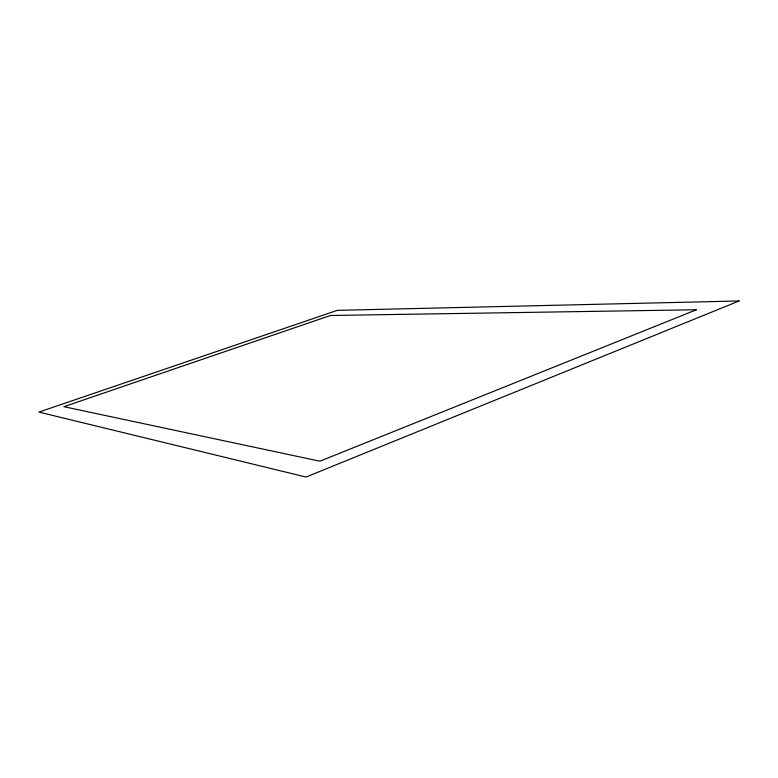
<?xml version="1.0" encoding="UTF-8"?>
<svg xmlns="http://www.w3.org/2000/svg" width="778" height="778" viewBox="0 0 778 778"><rect width="100%" height="100%" fill="white"/><g stroke="black" fill="none" stroke-linecap="round" stroke-linejoin="round"><path stroke-width="1.17" d="M739.1 300.969L306.017 477.031L38.9 412.087L337.321 310.354L739.1 300.969M696.446 309.751L319.914 461.208L63.903 406.69L330.494 315.489L696.446 309.751"/></g></svg>
